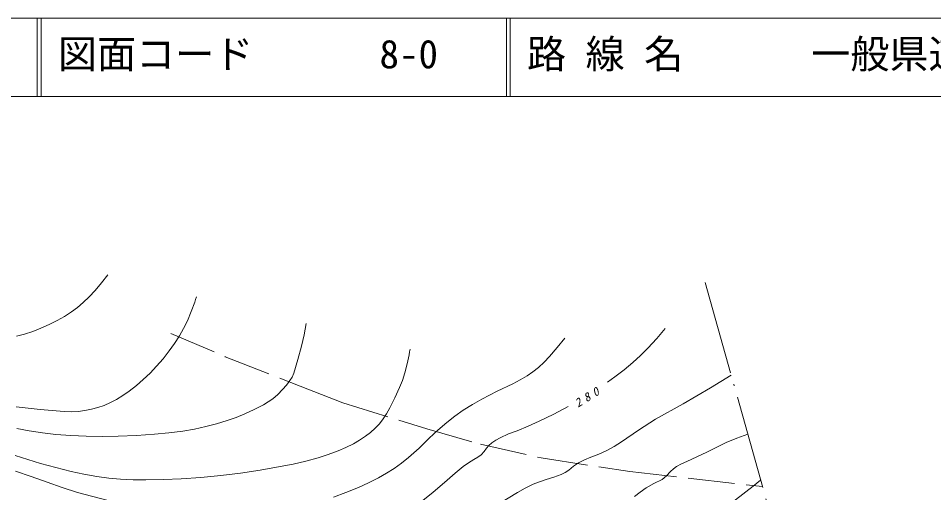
# Model space of a CAD drawing. Units: millimetres, scale not verified. Extents: x 60658 to 700658, y 3130 to 363130.
# Drawn here: x 135985 to 253054, y 302442 to 363130 of the extents above; entities that cross this region are included whole.
import ezdxf
from ezdxf.enums import TextEntityAlignment as Align

# ---------------------------------------------------------------- set-up
doc = ezdxf.new("R2010")
doc.units = ezdxf.units.MM
doc.header["$LTSCALE"] = 1000
doc.linetypes.add('DASHED', pattern=[7.5, 6, -1.5])
doc.linetypes.add('LONG_DASHED_DOTTED', pattern=[15.25, 12, -1.5, 0.25, -1.5])
doc.layers.add('S-SUV', color=7, linetype='Continuous', lineweight=13)
doc.styles.add('ＭＳ ゴシック', font='')
doc.styles.get('ＭＳ ゴシック').set_extended_font_data('MS Gothic')

msp = doc.modelspace()

# ---------------------------------------------------------------- linework, layer by layer
at = {"layer": 'S-SUV'}
for p, q in [((700658, 363130), (60658, 363130)), ((138408, 363130), (138408, 353130)), ((138908, 363130), (138908, 353130)), ((198408, 363130), (198408, 353130)), ((198908, 363130), (198908, 353130)), ((60658, 353130), (700658, 353130)), ((146633, 329283), (147438, 330301)), ((145804, 328306), (146633, 329283)), ((145064, 327511), (145804, 328306)), ((143553, 326146), (144290, 326768)), ((144290, 326768), (145064, 327511)), ((158101, 325605), (158543, 326804)), ((158543, 326804), (158664, 327154)), ((158664, 327154), (158784, 327515)), ((141889, 324987), (142777, 325568)), ((142777, 325568), (143553, 326146)), ((157607, 324439), (158101, 325605)), ((139941, 323938), (140974, 324461)), ((140974, 324461), (141889, 324987)), ((157126, 323462), (157607, 324439)), ((137840, 323072), (138883, 323470)), ((138883, 323470), (139941, 323938)), ((156590, 322511), (157126, 323462)), ((172783, 324078), (172532, 322639)), ((218709, 323447), (217629, 322172)), ((135753, 322464), (136780, 322732)), ((136780, 322732), (137840, 323072)), ((155967, 321532), (156590, 322511)), ((172532, 322639), (172221, 321207)), ((205871, 322215), (204911, 321013)), ((217629, 322172), (216500, 320932)), ((155294, 320587), (155967, 321532)), ((172221, 321207), (171746, 319463)), ((186030, 320444), (186093, 320810)), ((204911, 321013), (203904, 319848)), ((216500, 320932), (215561, 319995)), ((154500, 319583), (155294, 320587)), ((185727, 318914), (185965, 320079)), ((185965, 320079), (186030, 320444)), ((203904, 319848), (203218, 319135)), ((215561, 319995), (214580, 319101)), ((152831, 317741), (153665, 318624)), ((153665, 318624), (154500, 319583)), ((171746, 319463), (171209, 317726)), ((185431, 317767), (185727, 318914)), ((202492, 318466), (201797, 317913)), ((203218, 319135), (202492, 318466)), ((214580, 319101), (213452, 318160)), ((151958, 316904), (152831, 317741)), ((171209, 317726), (170990, 317235)), ((185121, 316812), (185431, 317767)), ((201058, 317402), (200149, 316860)), ((201797, 317913), (201058, 317402)), ((212284, 317264), (211821, 316927)), ((213452, 318160), (212284, 317264)), ((225848, 316652), (227167, 317464)), ((150180, 315430), (151085, 316142)), ((151085, 316142), (151958, 316904)), ((170277, 316192), (169780, 315636)), ((170718, 316774), (170277, 316192)), ((170990, 317235), (170718, 316774)), ((184756, 315886), (185121, 316812)), ((199211, 316370), (197218, 315427)), ((200149, 316860), (199211, 316370)), ((211821, 316927), (211354, 316597)), ((224524, 315849), (225848, 316652)), ((149373, 314872), (150180, 315430)), ((169174, 315023), (168531, 314459)), ((169780, 315636), (169174, 315023)), ((184160, 314587), (184756, 315886)), ((197218, 315427), (195249, 314428)), ((221017, 313824), (224524, 315849)), ((146964, 313618), (147762, 313965)), ((147762, 313965), (148533, 314365)), ((148533, 314365), (149373, 314872)), ((167959, 314046), (167350, 313681)), ((168531, 314459), (167959, 314046)), ((183507, 313310), (184160, 314587)), ((195249, 314428), (194059, 313734)), ((217493, 311857), (221017, 313824)), ((135699, 313443), (138765, 313101)), ((138765, 313101), (141856, 312816)), ((141856, 312816), (142735, 312799)), ((142735, 312799), (143624, 312843)), ((143624, 312843), (144478, 312949)), ((144478, 312949), (145325, 313114)), ((145325, 313114), (146149, 313336)), ((146149, 313336), (146964, 313618)), ((166163, 313078), (164942, 312525)), ((167350, 313681), (166163, 313078)), ((183059, 312529), (183507, 313310)), ((192892, 312983), (191833, 312229)), ((194059, 313734), (192892, 312983)), ((206313, 313477), (204471, 312507)), ((162702, 311672), (161334, 311253)), ((163834, 312071), (162702, 311672)), ((164942, 312525), (163834, 312071)), ((182116, 311221), (182562, 311783)), ((182562, 311783), (183059, 312529)), ((190803, 311421), (189650, 310436)), ((191833, 312229), (190803, 311421)), ((202600, 311591), (201211, 310957)), ((204471, 312507), (202600, 311591)), ((215303, 310431), (217493, 311857)), ((137391, 310342), (135781, 310644)), ((139093, 310092), (137391, 310342)), ((157034, 310319), (155231, 310087)), ((158502, 310577), (157034, 310319)), ((159949, 310891), (158502, 310577)), ((161334, 311253), (159949, 310891)), ((181029, 310161), (181630, 310706)), ((181630, 310706), (182116, 311221)), ((189650, 310436), (188537, 309406)), ((199792, 310376), (198687, 309957)), ((201211, 310957), (199792, 310376)), ((213145, 308953), (215303, 310431)), ((140793, 309904), (139093, 310092)), ((142719, 309754), (140793, 309904)), ((144649, 309665), (142719, 309754)), ((146710, 309636), (144649, 309665)), ((148769, 309668), (146710, 309636)), ((151096, 309761), (148769, 309668)), ((153411, 309913), (151096, 309761)), ((155231, 310087), (153411, 309913)), ((178833, 308691), (179622, 309147)), ((179622, 309147), (180388, 309662)), ((180388, 309662), (181029, 310161)), ((188537, 309406), (187240, 308150)), ((197053, 309170), (196526, 308802)), ((197602, 309480), (197053, 309170)), ((198687, 309957), (197602, 309480)), ((227888, 309407), (226526, 308847)), ((229278, 309914), (227888, 309407)), ((176877, 307780), (177868, 308208)), ((177868, 308208), (178833, 308691)), ((187240, 308150), (185894, 306930)), ((195860, 308126), (195550, 307694)), ((196175, 308489), (195860, 308126)), ((196526, 308802), (196175, 308489)), ((211188, 307805), (212177, 308350)), ((212177, 308350), (213145, 308953)), ((226526, 308847), (224038, 307621)), ((135584, 307202), (138832, 306197)), ((172741, 306487), (174343, 306920)), ((174343, 306920), (175614, 307319)), ((175614, 307319), (176877, 307780)), ((185894, 306930), (185002, 306219)), ((194747, 306973), (194251, 306682)), ((195193, 307301), (194747, 306973)), ((195550, 307694), (195193, 307301)), ((208409, 306654), (209224, 306978)), ((209224, 306978), (210216, 307363)), ((210216, 307363), (211188, 307805)), ((224038, 307621), (221493, 306436)), ((138832, 306197), (140775, 305648)), ((140775, 305648), (142743, 305153)), ((166910, 305332), (169023, 305693)), ((169023, 305693), (171124, 306113)), ((171124, 306113), (172741, 306487)), ((185002, 306219), (184065, 305550)), ((192892, 305801), (191839, 304946)), ((193556, 306267), (192892, 305801)), ((194251, 306682), (193556, 306267)), ((206372, 305316), (206975, 305820)), ((206975, 305820), (207615, 306275)), ((207615, 306275), (208409, 306654)), ((220163, 305797), (219761, 305511)), ((220814, 306143), (220163, 305797)), ((221493, 306436), (220814, 306143)), ((137640, 304522), (135606, 305178)), ((139657, 303808), (137640, 304522)), ((142743, 305153), (144379, 304808)), ((144379, 304808), (146035, 304520)), ((146035, 304520), (147542, 304317)), ((156797, 304222), (159340, 304393)), ((159340, 304393), (161888, 304625)), ((161888, 304625), (164402, 304949)), ((164402, 304949), (166910, 305332)), ((183087, 304926), (182070, 304349)), ((184065, 305550), (183087, 304926)), ((191839, 304946), (190824, 304045)), ((203509, 304129), (204482, 304426)), ((204482, 304426), (205421, 304776)), ((205421, 304776), (205908, 305018)), ((205908, 305018), (206372, 305316)), ((218870, 304619), (218308, 304110)), ((219390, 305172), (218870, 304619)), ((219761, 305511), (219390, 305172)), ((141604, 303108), (139657, 303808)), ((147542, 304317), (149065, 304172)), ((149065, 304172), (150671, 304092)), ((150671, 304092), (152289, 304073)), ((152289, 304073), (154539, 304117)), ((154539, 304117), (156797, 304222)), ((180785, 303700), (179473, 303105)), ((182070, 304349), (180785, 303700)), ((190824, 304045), (188992, 302482)), ((200824, 303027), (201843, 303516)), ((201843, 303516), (202661, 303849)), ((202661, 303849), (203509, 304129)), ((217277, 303616), (216268, 303063)), ((218308, 304110), (217277, 303616)), ((229026, 302545), (229968, 303298)), ((229968, 303298), (230915, 304057)), ((143560, 302470), (141604, 303108)), ((148286, 301218), (143560, 302470)), ((177891, 302454), (176279, 301855)), ((179473, 303105), (177891, 302454)), ((188992, 302482), (187121, 300966)), ((196467, 300408), (199834, 302486)), ((199834, 302486), (200824, 303027)), ((215520, 302530), (214802, 301944)), ((216268, 303063), (215520, 302530)), ((227327, 301218), (229026, 302545))]:
    msp.add_line(p, q, dxfattribs=at)
at = {"layer": 'S-SUV', "linetype": 'LONG_DASHED_DOTTED'}
msp.add_line((223847, 329344), (249378, 237998), dxfattribs=at)
at = {"layer": 'S-SUV', "linetype": 'DASHED'}
for p, q in [((155502, 322828), (162452, 319837)), ((162452, 319837), (172042, 316054)), ((172042, 316054), (177496, 313942)), ((177496, 313942), (188230, 310599)), ((188230, 310599), (195092, 308663)), ((195092, 308663), (202834, 306904)), ((202834, 306904), (214183, 305144)), ((214183, 305144), (231149, 303220))]:
    msp.add_line(p, q, dxfattribs=at)

# ---------------------------------------------------------------- texts
at = {"layer": 'S-SUV', "style": 'ＭＳ ゴシック'}
for s, p in [('図面コード', (141037, 355630)), ('路 線 名', (201037, 355630)), ('一般県道北中山岩国線', (237392, 355630)), ('8-0', (182179, 355630))]:
    msp.add_text(s, height=3666, dxfattribs=at).set_placement(p, align=Align.BOTTOM_LEFT)
at = {"layer": 'S-SUV', "insert": (207567, 313288), "char_height": 1100, "attachment_point": 7, "rotation": 31.7, "style": 'ＭＳ ゴシック'}
msp.add_mtext('\\T1.73;\\Q15;280', dxfattribs=at)

doc.saveas('drawing.dxf')
